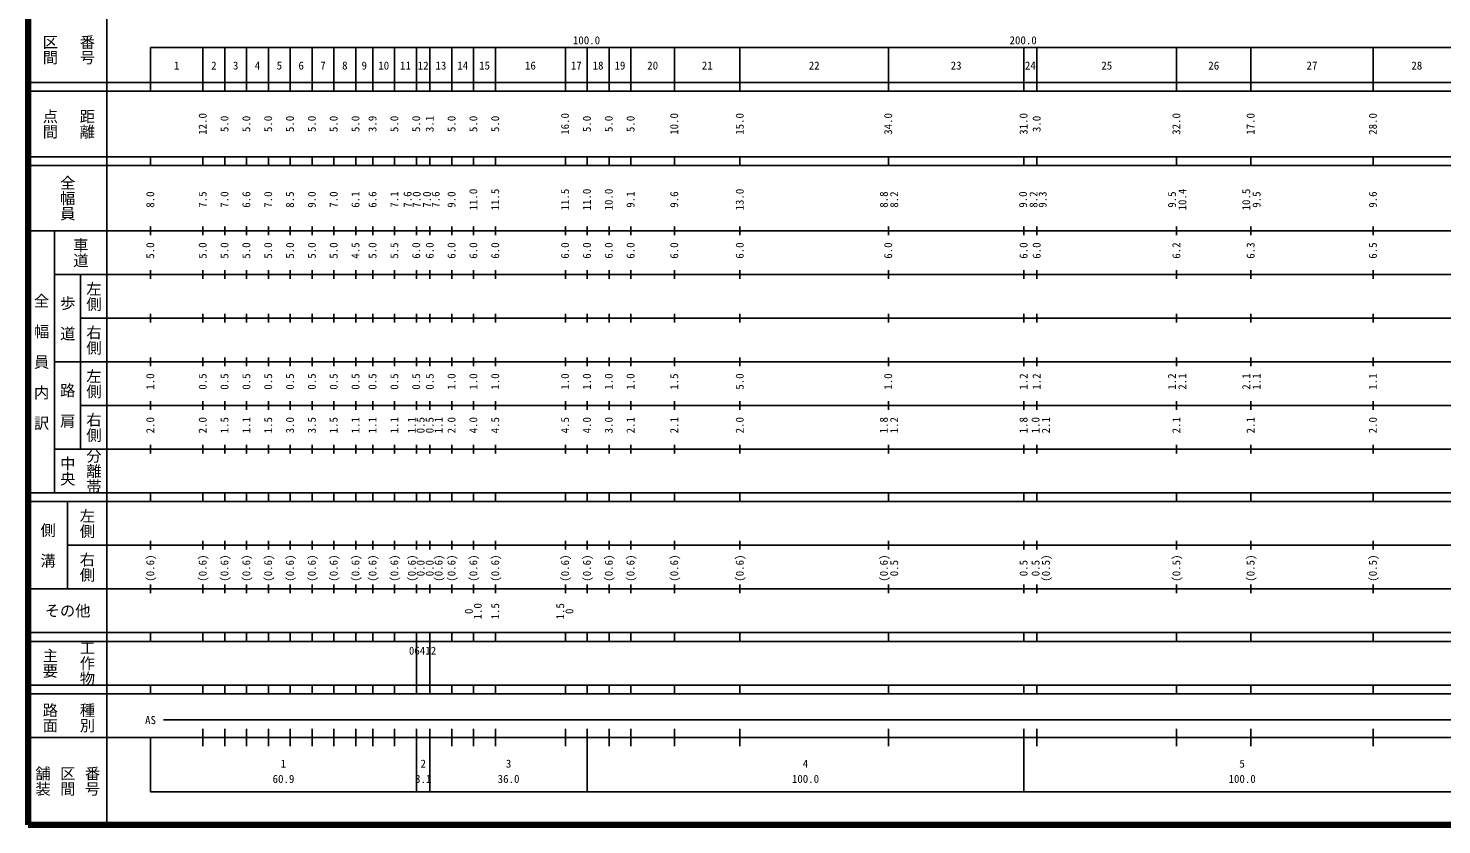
# Model space of a CAD drawing. Units: millimetres on the paper. Extents: x 40 to 680, y 20 to 380.
# Drawn here: x 40 to 363.7, y 20 to 202.4 of the extents above; entities that cross this region are included whole.
import ezdxf
from ezdxf.enums import TextEntityAlignment as Align

# ---------------------------------------------------------------- set-up
doc = ezdxf.new("R2010")
doc.units = ezdxf.units.MM
doc.layers.add('M-TTL', color=2, linetype='Continuous', lineweight=140)
doc.layers.add('M-TTL-BAND', color=7, linetype='Continuous', lineweight=25)
doc.styles.add('@ＭＳ ゴシック', font='')
doc.styles.add('ＭＳ ゴシック', font='')
doc.styles.get('@ＭＳ ゴシック').set_extended_font_data('@MS Gothic')
doc.styles.get('ＭＳ ゴシック').set_extended_font_data('MS Gothic')

msp = doc.modelspace()

# ---------------------------------------------------------------- linework, layer by layer
at = {"layer": 'M-TTL'}
for p, q in [((40, 380), (40, 20)), ((40, 20), (680, 20))]:
    msp.add_line(p, q, dxfattribs=at)
at = {"layer": 'M-TTL-BAND'}
for p, q in [((58, 370), (58, 20)), ((68, 198), (579, 198)), ((68, 198), (68, 188)), ((80, 188), (80, 198)), ((85, 188), (85, 198)), ((90, 188), (90, 198)), ((95, 188), (95, 198)), ((100, 188), (100, 198)), ((105, 188), (105, 198)), ((110, 188), (110, 198)), ((115, 188), (115, 198)), ((118.9, 188), (118.9, 198)), ((123.9, 188), (123.9, 198)), ((128.9, 188), (128.9, 198)), ((132, 188), (132, 198)), ((137, 188), (137, 198)), ((142, 188), (142, 198)), ((147, 188), (147, 198)), ((163, 188), (163, 198)), ((168, 188), (168, 198)), ((173, 188), (173, 198)), ((178, 188), (178, 198)), ((188, 188), (188, 198)), ((203, 188), (203, 198)), ((237, 188), (237, 198)), ((268, 188), (268, 198)), ((271, 188), (271, 198)), ((303, 188), (303, 198)), ((320, 188), (320, 198)), ((348, 188), (348, 198)), ((40, 190), (579, 190)), ((40, 188), (579, 188)), ((40, 173), (579, 173)), ((68, 171), (68, 173)), ((80, 171), (80, 173)), ((85, 171), (85, 173)), ((90, 171), (90, 173)), ((95, 171), (95, 173)), ((100, 171), (100, 173)), ((105, 171), (105, 173)), ((110, 171), (110, 173)), ((115, 171), (115, 173)), ((118.9, 171), (118.9, 173)), ((123.9, 171), (123.9, 173)), ((128.9, 171), (128.9, 173)), ((132, 171), (132, 173)), ((137, 171), (137, 173)), ((142, 171), (142, 173)), ((147, 171), (147, 173)), ((163, 171), (163, 173)), ((168, 171), (168, 173)), ((173, 171), (173, 173)), ((178, 171), (178, 173)), ((188, 171), (188, 173)), ((203, 171), (203, 173)), ((237, 171), (237, 173)), ((268, 171), (268, 173)), ((271, 171), (271, 173)), ((303, 171), (303, 173)), ((320, 171), (320, 173)), ((348, 171), (348, 173)), ((40, 171), (579, 171)), ((40, 156), (579, 156)), ((46, 96), (46, 156)), ((68, 155), (68, 157)), ((80, 155), (80, 157)), ((85, 155), (85, 157)), ((90, 155), (90, 157)), ((95, 155), (95, 157)), ((100, 155), (100, 157)), ((105, 155), (105, 157)), ((110, 155), (110, 157)), ((115, 155), (115, 157)), ((118.9, 155), (118.9, 157)), ((123.9, 155), (123.9, 157)), ((128.9, 155), (128.9, 157)), ((132, 155), (132, 157)), ((137, 155), (137, 157)), ((142, 155), (142, 157)), ((147, 155), (147, 157)), ((163, 155), (163, 157)), ((168, 155), (168, 157)), ((173, 155), (173, 157)), ((178, 155), (178, 157)), ((188, 155), (188, 157)), ((203, 155), (203, 157)), ((237, 155), (237, 157)), ((268, 155), (268, 157)), ((271, 155), (271, 157)), ((303, 155), (303, 157)), ((320, 155), (320, 157)), ((348, 155), (348, 157)), ((46, 146), (579, 146)), ((52, 146), (52, 106)), ((68, 145), (68, 147)), ((80, 145), (80, 147)), ((85, 145), (85, 147)), ((90, 145), (90, 147)), ((95, 145), (95, 147)), ((100, 145), (100, 147)), ((105, 145), (105, 147)), ((110, 145), (110, 147)), ((115, 145), (115, 147)), ((118.9, 145), (118.9, 147)), ((123.9, 145), (123.9, 147)), ((128.9, 145), (128.9, 147)), ((132, 145), (132, 147)), ((137, 145), (137, 147)), ((142, 145), (142, 147)), ((147, 145), (147, 147)), ((163, 145), (163, 147)), ((168, 145), (168, 147)), ((173, 145), (173, 147)), ((178, 145), (178, 147)), ((188, 145), (188, 147)), ((203, 145), (203, 147)), ((237, 145), (237, 147)), ((268, 145), (268, 147)), ((271, 145), (271, 147)), ((303, 145), (303, 147)), ((320, 145), (320, 147)), ((348, 145), (348, 147)), ((52, 136), (579, 136)), ((68, 135), (68, 137)), ((80, 135), (80, 137)), ((85, 135), (85, 137)), ((90, 135), (90, 137)), ((95, 135), (95, 137)), ((100, 135), (100, 137)), ((105, 135), (105, 137)), ((110, 135), (110, 137)), ((115, 135), (115, 137)), ((118.9, 135), (118.9, 137)), ((123.9, 135), (123.9, 137)), ((128.9, 135), (128.9, 137)), ((132, 135), (132, 137)), ((137, 135), (137, 137)), ((142, 135), (142, 137)), ((147, 135), (147, 137)), ((163, 135), (163, 137)), ((168, 135), (168, 137)), ((173, 135), (173, 137)), ((178, 135), (178, 137)), ((188, 135), (188, 137)), ((203, 135), (203, 137)), ((237, 135), (237, 137)), ((268, 135), (268, 137)), ((271, 135), (271, 137)), ((303, 135), (303, 137)), ((320, 135), (320, 137)), ((348, 135), (348, 137)), ((68, 125), (68, 127)), ((80, 125), (80, 127)), ((85, 125), (85, 127)), ((90, 125), (90, 127)), ((95, 125), (95, 127)), ((100, 125), (100, 127)), ((105, 125), (105, 127)), ((110, 125), (110, 127)), ((115, 125), (115, 127)), ((118.9, 125), (118.9, 127)), ((123.9, 125), (123.9, 127)), ((128.9, 125), (128.9, 127)), ((132, 125), (132, 127)), ((137, 125), (137, 127)), ((142, 125), (142, 127)), ((147, 125), (147, 127)), ((163, 125), (163, 127)), ((168, 125), (168, 127)), ((173, 125), (173, 127)), ((178, 125), (178, 127)), ((188, 125), (188, 127)), ((203, 125), (203, 127)), ((237, 125), (237, 127)), ((268, 125), (268, 127)), ((271, 125), (271, 127)), ((303, 125), (303, 127)), ((320, 125), (320, 127)), ((348, 125), (348, 127)), ((46, 126), (579, 126)), ((68, 115), (68, 117)), ((80, 115), (80, 117)), ((85, 115), (85, 117)), ((90, 115), (90, 117)), ((95, 115), (95, 117)), ((100, 115), (100, 117)), ((105, 115), (105, 117)), ((110, 115), (110, 117)), ((115, 115), (115, 117)), ((118.9, 115), (118.9, 117)), ((123.9, 115), (123.9, 117)), ((128.9, 115), (128.9, 117)), ((132, 115), (132, 117)), ((137, 115), (137, 117)), ((142, 115), (142, 117)), ((147, 115), (147, 117)), ((163, 115), (163, 117)), ((168, 115), (168, 117)), ((173, 115), (173, 117)), ((178, 115), (178, 117)), ((188, 115), (188, 117)), ((203, 115), (203, 117)), ((237, 115), (237, 117)), ((268, 115), (268, 117)), ((271, 115), (271, 117)), ((303, 115), (303, 117)), ((320, 115), (320, 117)), ((348, 115), (348, 117)), ((52, 116), (579, 116)), ((68, 105), (68, 107)), ((80, 105), (80, 107)), ((85, 105), (85, 107)), ((90, 105), (90, 107)), ((95, 105), (95, 107)), ((100, 105), (100, 107)), ((105, 105), (105, 107)), ((110, 105), (110, 107)), ((115, 105), (115, 107)), ((118.9, 105), (118.9, 107)), ((123.9, 105), (123.9, 107)), ((128.9, 105), (128.9, 107)), ((132, 105), (132, 107)), ((137, 105), (137, 107)), ((142, 105), (142, 107)), ((147, 105), (147, 107)), ((163, 105), (163, 107)), ((168, 105), (168, 107)), ((173, 105), (173, 107)), ((178, 105), (178, 107)), ((188, 105), (188, 107)), ((203, 105), (203, 107)), ((237, 105), (237, 107)), ((268, 105), (268, 107)), ((271, 105), (271, 107)), ((303, 105), (303, 107)), ((320, 105), (320, 107)), ((348, 105), (348, 107)), ((46, 106), (579, 106)), ((40, 96), (579, 96)), ((40, 94), (579, 94)), ((49, 94), (49, 74)), ((68, 94), (68, 96)), ((80, 94), (80, 96)), ((85, 94), (85, 96)), ((90, 94), (90, 96)), ((95, 94), (95, 96)), ((100, 94), (100, 96)), ((105, 94), (105, 96)), ((110, 94), (110, 96)), ((115, 94), (115, 96)), ((118.9, 94), (118.9, 96)), ((123.9, 94), (123.9, 96)), ((128.9, 94), (128.9, 96)), ((132, 94), (132, 96)), ((137, 94), (137, 96)), ((142, 94), (142, 96)), ((147, 94), (147, 96)), ((163, 94), (163, 96)), ((168, 94), (168, 96)), ((173, 94), (173, 96)), ((178, 94), (178, 96)), ((188, 94), (188, 96)), ((203, 94), (203, 96)), ((237, 94), (237, 96)), ((268, 94), (268, 96)), ((271, 94), (271, 96)), ((303, 94), (303, 96)), ((320, 94), (320, 96)), ((348, 94), (348, 96)), ((68, 83), (68, 85)), ((80, 83), (80, 85)), ((85, 83), (85, 85)), ((90, 83), (90, 85)), ((95, 83), (95, 85)), ((100, 83), (100, 85)), ((105, 83), (105, 85)), ((110, 83), (110, 85)), ((115, 83), (115, 85)), ((118.9, 83), (118.9, 85)), ((123.9, 83), (123.9, 85)), ((128.9, 83), (128.9, 85)), ((132, 83), (132, 85)), ((137, 83), (137, 85)), ((142, 83), (142, 85)), ((147, 83), (147, 85)), ((163, 83), (163, 85)), ((168, 83), (168, 85)), ((173, 83), (173, 85)), ((178, 83), (178, 85)), ((188, 83), (188, 85)), ((203, 83), (203, 85)), ((237, 83), (237, 85)), ((268, 83), (268, 85)), ((271, 83), (271, 85)), ((303, 83), (303, 85)), ((320, 83), (320, 85)), ((348, 83), (348, 85)), ((49, 84), (579, 84)), ((68, 73), (68, 75)), ((80, 73), (80, 75)), ((85, 73), (85, 75)), ((90, 73), (90, 75)), ((95, 73), (95, 75)), ((100, 73), (100, 75)), ((105, 73), (105, 75)), ((110, 73), (110, 75)), ((115, 73), (115, 75)), ((118.9, 73), (118.9, 75)), ((123.9, 73), (123.9, 75)), ((128.9, 73), (128.9, 75)), ((132, 73), (132, 75)), ((137, 73), (137, 75)), ((142, 73), (142, 75)), ((147, 73), (147, 75)), ((163, 73), (163, 75)), ((168, 73), (168, 75)), ((173, 73), (173, 75)), ((178, 73), (178, 75)), ((188, 73), (188, 75)), ((203, 73), (203, 75)), ((237, 73), (237, 75)), ((268, 73), (268, 75)), ((271, 73), (271, 75)), ((303, 73), (303, 75)), ((320, 73), (320, 75)), ((348, 73), (348, 75)), ((40, 74), (579, 74)), ((40, 64), (579, 64)), ((40, 62), (579, 62)), ((68, 62), (68, 64)), ((80, 62), (80, 64)), ((85, 62), (85, 64)), ((90, 62), (90, 64)), ((95, 62), (95, 64)), ((100, 62), (100, 64)), ((105, 62), (105, 64)), ((110, 62), (110, 64)), ((115, 62), (115, 64)), ((118.9, 62), (118.9, 64)), ((123.9, 62), (123.9, 64)), ((128.9, 62), (128.9, 64)), ((128.9, 52), (128.9, 62)), ((132, 62), (132, 64)), ((132, 52), (132, 62)), ((137, 62), (137, 64)), ((142, 62), (142, 64)), ((147, 62), (147, 64)), ((163, 62), (163, 64)), ((168, 62), (168, 64)), ((173, 62), (173, 64)), ((178, 62), (178, 64)), ((188, 62), (188, 64)), ((203, 62), (203, 64)), ((237, 62), (237, 64)), ((268, 62), (268, 64)), ((271, 62), (271, 64)), ((303, 62), (303, 64)), ((320, 62), (320, 64)), ((348, 62), (348, 64)), ((40, 52), (579, 52)), ((68, 50), (68, 52)), ((80, 50), (80, 52)), ((85, 50), (85, 52)), ((90, 50), (90, 52)), ((95, 50), (95, 52)), ((100, 50), (100, 52)), ((105, 50), (105, 52)), ((110, 50), (110, 52)), ((115, 50), (115, 52)), ((118.9, 50), (118.9, 52)), ((123.9, 50), (123.9, 52)), ((128.9, 50), (128.9, 52)), ((132, 50), (132, 52)), ((137, 50), (137, 52)), ((142, 50), (142, 52)), ((147, 50), (147, 52)), ((163, 50), (163, 52)), ((168, 50), (168, 52)), ((173, 50), (173, 52)), ((178, 50), (178, 52)), ((188, 50), (188, 52)), ((203, 50), (203, 52)), ((237, 50), (237, 52)), ((268, 50), (268, 52)), ((271, 50), (271, 52)), ((303, 50), (303, 52)), ((320, 50), (320, 52)), ((348, 50), (348, 52)), ((40, 50), (579, 50)), ((71, 44), (564, 44)), ((40, 40), (579, 40)), ((68, 40), (68, 27.5)), ((80, 38), (80, 42)), ((85, 38), (85, 42)), ((90, 38), (90, 42)), ((95, 38), (95, 42)), ((100, 38), (100, 42)), ((105, 38), (105, 42)), ((110, 38), (110, 42)), ((115, 38), (115, 42)), ((118.9, 38), (118.9, 42)), ((123.9, 38), (123.9, 42)), ((128.9, 27.5), (128.9, 42)), ((132, 27.5), (132, 42)), ((137, 38), (137, 42)), ((142, 38), (142, 42)), ((147, 38), (147, 42)), ((163, 38), (163, 42)), ((168, 27.5), (168, 42)), ((173, 38), (173, 42)), ((178, 38), (178, 42)), ((188, 38), (188, 42)), ((203, 38), (203, 42)), ((237, 38), (237, 42)), ((268, 27.5), (268, 42)), ((271, 38), (271, 42)), ((303, 38), (303, 42)), ((320, 38), (320, 42)), ((348, 38), (348, 42)), ((68, 27.5), (579, 27.5))]:
    msp.add_line(p, q, dxfattribs=at)

# ---------------------------------------------------------------- texts
at = {"layer": 'M-TTL-BAND', "style": '@ＭＳ ゴシック'}
for s, p in [('番号', (53.5, 197.5)), ('区間', (45, 197.5)), ('点間', (45, 180.5)), ('距離', (53.5, 180.5)), ('全幅員', (49, 163.5)), ('車道', (52, 151)), ('左側', (55, 141)), ('全\u3000幅\u3000員\u3000内\u3000訳', (43, 126)), ('歩\u3000道', (49, 136)), ('右側', (55, 131)), ('左側', (55, 121)), ('路\u3000肩', (49, 116)), ('右側', (55, 111)), ('中央', (49, 101)), ('分離帯', (55, 101)), ('左側', (53.5, 89)), ('側\u3000溝', (44.5, 84)), ('右側', (53.5, 79)), ('工作物', (53.5, 57)), ('主要', (45, 57)), ('路面', (45, 44.5)), ('種別', (53.5, 44.5)), ('舗装', (43.333, 30)), ('区間', (49, 30)), ('番号', (54.667, 30))]:
    msp.add_text(s, height=2.566, rotation=270, dxfattribs=at).set_placement(p, align=Align.MIDDLE_CENTER)
at = {"layer": 'M-TTL-BAND', "style": 'ＭＳ ゴシック'}
for s, p in [('100.0', (167.844, 198.195)), ('200.0', (267.844, 198.195)), ('1', (74, 192.405)), ('2', (82.5, 192.405)), ('3', (87.5, 192.405)), ('4', (92.5, 192.405)), ('5', (97.5, 192.405)), ('6', (102.5, 192.405)), ('7', (107.5, 192.405)), ('8', (112.5, 192.405)), ('9', (116.95, 192.405)), ('10', (121.4, 192.405)), ('11', (126.4, 192.405)), ('12', (130.45, 192.405)), ('13', (134.5, 192.405)), ('14', (139.5, 192.405)), ('15', (144.5, 192.405)), ('16', (155, 192.405)), ('17', (165.5, 192.405)), ('18', (170.5, 192.405)), ('19', (175.5, 192.405)), ('20', (183, 192.405)), ('21', (195.5, 192.405)), ('22', (220, 192.405)), ('23', (252.5, 192.405)), ('24', (269.5, 192.405)), ('25', (287, 192.405)), ('26', (311.5, 192.405)), ('27', (334, 192.405)), ('28', (358, 192.405)), ('AS', (68, 42.5)), ('1', (98.45, 32.523)), ('2', (130.45, 32.523)), ('3', (150, 32.523)), ('4', (218, 32.523)), ('5', (318, 32.523)), ('60.9', (98.45, 29.033)), ('3.1', (130.45, 29.033)), ('36.0', (150, 29.033)), ('100.0', (218, 29.033)), ('100.0', (318, 29.033))]:
    msp.add_text(s, height=1.833, dxfattribs=at).set_placement(p, align=Align.BOTTOM_CENTER)
for s, p in [('12.0', (81.394, 180.5)), ('5.0', (86.394, 180.5)), ('5.0', (91.394, 180.5)), ('5.0', (96.394, 180.5)), ('5.0', (101.394, 180.5)), ('5.0', (106.394, 180.5)), ('5.0', (111.394, 180.5)), ('5.0', (116.394, 180.5)), ('3.9', (120.294, 180.5)), ('5.0', (125.294, 180.5)), ('5.0', (130.294, 180.5)), ('3.1', (133.394, 180.5)), ('5.0', (138.394, 180.5)), ('5.0', (143.394, 180.5)), ('5.0', (148.394, 180.5)), ('16.0', (164.394, 180.5)), ('5.0', (169.394, 180.5)), ('5.0', (174.394, 180.5)), ('5.0', (179.394, 180.5)), ('10.0', (189.394, 180.5)), ('15.0', (204.394, 180.5)), ('34.0', (238.394, 180.5)), ('31.0', (269.394, 180.5)), ('3.0', (272.394, 180.5)), ('32.0', (304.394, 180.5)), ('17.0', (321.394, 180.5)), ('28.0', (349.394, 180.5)), ('11.0', (143.394, 163.174)), ('11.5', (148.394, 163.174)), ('11.5', (164.394, 163.174)), ('11.0', (169.394, 163.174)), ('10.0', (174.394, 163.174)), ('13.0', (204.394, 163.174)), ('10.4', (305.764, 163.174)), ('10.5', (320.394, 163.174)), ('8.0', (69.394, 163.174)), ('7.5', (81.394, 163.174)), ('7.0', (86.394, 163.174)), ('6.6', (91.394, 163.174)), ('7.0', (96.394, 163.174)), ('8.5', (101.394, 163.174)), ('9.0', (106.394, 163.174)), ('7.0', (111.394, 163.174)), ('6.1', (116.394, 163.174)), ('6.6', (120.294, 163.174)), ('7.1', (125.294, 163.174)), ('7.6', (128.327, 163.174)), ('7.0', (130.401, 163.174)), ('7.0', (132.77, 163.174)), ('7.6', (134.764, 163.174)), ('9.0', (138.394, 163.174)), ('9.1', (179.394, 163.174)), ('9.6', (189.394, 163.174)), ('8.8', (237.394, 163.174)), ('8.2', (239.764, 163.174)), ('9.0', (269.286, 163.174)), ('8.2', (271.672, 163.174)), ('9.3', (273.764, 163.174)), ('9.5', (303.394, 163.174)), ('9.5', (322.764, 163.174)), ('9.6', (349.394, 163.174)), ('5.0', (69.394, 151.5)), ('5.0', (81.394, 151.5)), ('5.0', (86.394, 151.5)), ('5.0', (91.394, 151.5)), ('5.0', (96.394, 151.5)), ('5.0', (101.394, 151.5)), ('5.0', (106.394, 151.5)), ('5.0', (111.394, 151.5)), ('4.5', (116.394, 151.5)), ('5.0', (120.294, 151.5)), ('5.5', (125.294, 151.5)), ('6.0', (130.294, 151.5)), ('6.0', (133.394, 151.5)), ('6.0', (138.394, 151.5)), ('6.0', (143.394, 151.5)), ('6.0', (148.394, 151.5)), ('6.0', (164.394, 151.5)), ('6.0', (169.394, 151.5)), ('6.0', (174.394, 151.5)), ('6.0', (179.394, 151.5)), ('6.0', (189.394, 151.5)), ('6.0', (204.394, 151.5)), ('6.0', (238.394, 151.5)), ('6.0', (269.394, 151.5)), ('6.0', (272.394, 151.5)), ('6.2', (304.394, 151.5)), ('6.3', (321.394, 151.5)), ('6.5', (349.394, 151.5)), ('1.0', (69.394, 121.5)), ('0.5', (81.394, 121.5)), ('0.5', (86.394, 121.5)), ('0.5', (91.394, 121.5)), ('0.5', (96.394, 121.5)), ('0.5', (101.394, 121.5)), ('0.5', (106.394, 121.5)), ('0.5', (111.394, 121.5)), ('0.5', (116.394, 121.5)), ('0.5', (120.294, 121.5)), ('0.5', (125.294, 121.5)), ('0.5', (130.294, 121.5)), ('0.5', (133.394, 121.5)), ('1.0', (138.394, 121.5)), ('1.0', (143.394, 121.5)), ('1.0', (148.394, 121.5)), ('1.0', (164.394, 121.5)), ('1.0', (169.394, 121.5)), ('1.0', (174.394, 121.5)), ('1.0', (179.394, 121.5)), ('1.5', (189.394, 121.5)), ('5.0', (204.394, 121.5)), ('1.0', (238.394, 121.5)), ('1.2', (269.394, 121.5)), ('1.2', (272.394, 121.5)), ('1.2', (303.394, 121.5)), ('2.1', (305.764, 121.5)), ('2.1', (320.394, 121.5)), ('1.1', (322.764, 121.5)), ('1.1', (349.394, 121.5)), ('2.0', (69.394, 111.5)), ('2.0', (81.394, 111.5)), ('1.5', (86.394, 111.5)), ('1.1', (91.394, 111.5)), ('1.5', (96.394, 111.5)), ('3.0', (101.394, 111.5)), ('3.5', (106.394, 111.5)), ('1.5', (111.394, 111.5)), ('1.1', (116.394, 111.5)), ('1.1', (120.294, 111.5)), ('1.1', (125.294, 111.5)), ('1.1', (129.294, 111.5)), ('0.5', (131.307, 111.5)), ('0.5', (133.38, 111.5)), ('1.1', (135.429, 111.5)), ('2.0', (138.394, 111.5)), ('4.0', (143.394, 111.5)), ('4.5', (148.394, 111.5)), ('4.5', (164.394, 111.5)), ('4.0', (169.394, 111.5)), ('3.0', (174.394, 111.5)), ('2.1', (179.394, 111.5)), ('2.1', (189.394, 111.5)), ('2.0', (204.394, 111.5)), ('1.8', (237.394, 111.5)), ('1.2', (239.764, 111.5)), ('1.8', (269.394, 111.5)), ('1.0', (272.149, 111.5)), ('2.1', (274.519, 111.5)), ('2.1', (304.394, 111.5)), ('2.1', (321.394, 111.5)), ('2.0', (349.394, 111.5)), ('(0.6)', (69.394, 78.764)), ('(0.6)', (81.394, 78.764)), ('(0.6)', (86.394, 78.764)), ('(0.6)', (91.394, 78.764)), ('(0.6)', (96.394, 78.764)), ('(0.6)', (101.394, 78.764)), ('(0.6)', (106.394, 78.764)), ('(0.6)', (111.394, 78.764)), ('(0.6)', (116.394, 78.764)), ('(0.6)', (120.294, 78.764)), ('(0.6)', (125.294, 78.764)), ('(0.6)', (129.294, 78.764)), ('(0.6)', (135.429, 78.764)), ('(0.6)', (138.394, 78.764)), ('(0.6)', (143.394, 78.764)), ('(0.6)', (148.394, 78.764)), ('(0.6)', (164.394, 78.764)), ('(0.6)', (169.394, 78.764)), ('(0.6)', (174.394, 78.764)), ('(0.6)', (179.394, 78.764)), ('(0.6)', (189.394, 78.764)), ('(0.6)', (204.394, 78.764)), ('(0.6)', (237.394, 78.764)), ('(0.5)', (274.519, 78.764)), ('(0.5)', (304.394, 78.764)), ('(0.5)', (321.394, 78.764)), ('(0.5)', (349.394, 78.764)), ('0.0', (131.307, 78.764)), ('0.0', (133.38, 78.764)), ('0.5', (239.764, 78.764)), ('0.5', (269.394, 78.764)), ('0.5', (272.149, 78.764)), ('0', (142.355, 68.883)), ('1.0', (144.384, 68.883)), ('1.5', (148.394, 68.883)), ('1.5', (163.276, 68.883)), ('0', (165.378, 68.883))]:
    msp.add_text(s, height=1.833, rotation=90, dxfattribs=at).set_placement(p, align=Align.BOTTOM_CENTER)
msp.add_text('その他', height=2.566, dxfattribs=at).set_placement((49, 69), align=Align.MIDDLE_CENTER)
msp.add_text('06412', height=1.833, dxfattribs=at).set_placement((127.178, 58.405), align=Align.BOTTOM_LEFT)

doc.saveas('drawing.dxf')
